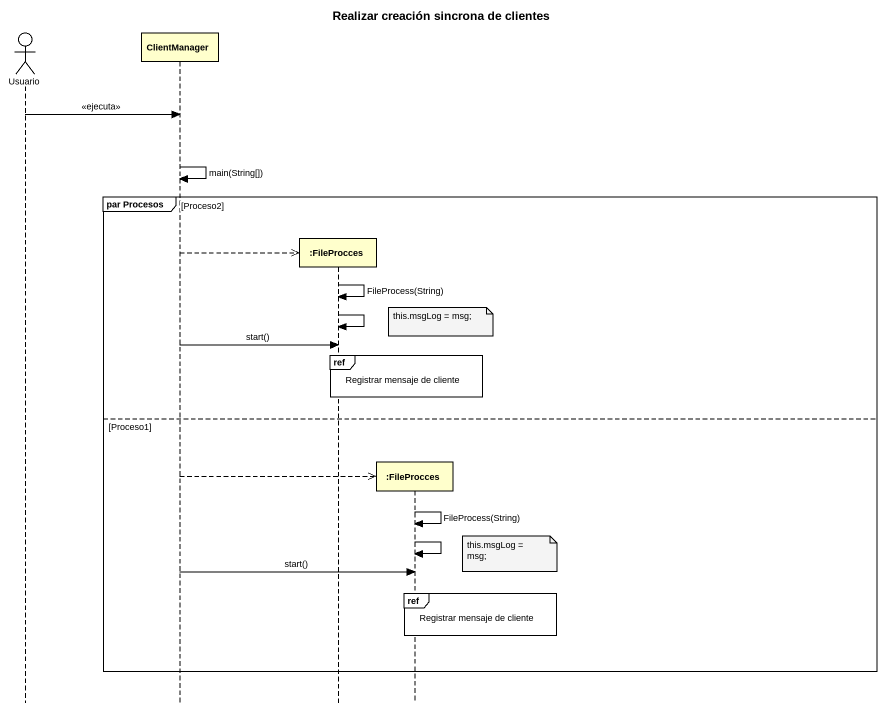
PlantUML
@startuml
title Realizar creación sincrona de clientes
hide footbox
actor Usuario
participant ClientManager
participant ":FileProcces" as FileProcces
participant ":FileProcces" as FileProcces_2

Usuario -> ClientManager : <<ejecuta>>
ClientManager -> ClientManager : main(String[])
group par Procesos [Proceso2]
  ClientManager -->> FileProcces **
  FileProcces -> FileProcces : FileProcess(String)
  FileProcces -> FileProcces
  note over FileProcces_2 : this.msgLog = msg;
  ClientManager -> FileProcces : start()
  ref over FileProcces, FileProcces_2 : Registrar mensaje de cliente
else Proceso1
  ClientManager -->> FileProcces_2 **
  FileProcces_2 -> FileProcces_2 : FileProcess(String)
  FileProcces_2 -> FileProcces_2
  note right of FileProcces_2 : this.msgLog = msg;
  ClientManager -> FileProcces_2 : start()
  ref over FileProcces_2 : Registrar mensaje de cliente
end
@enduml
